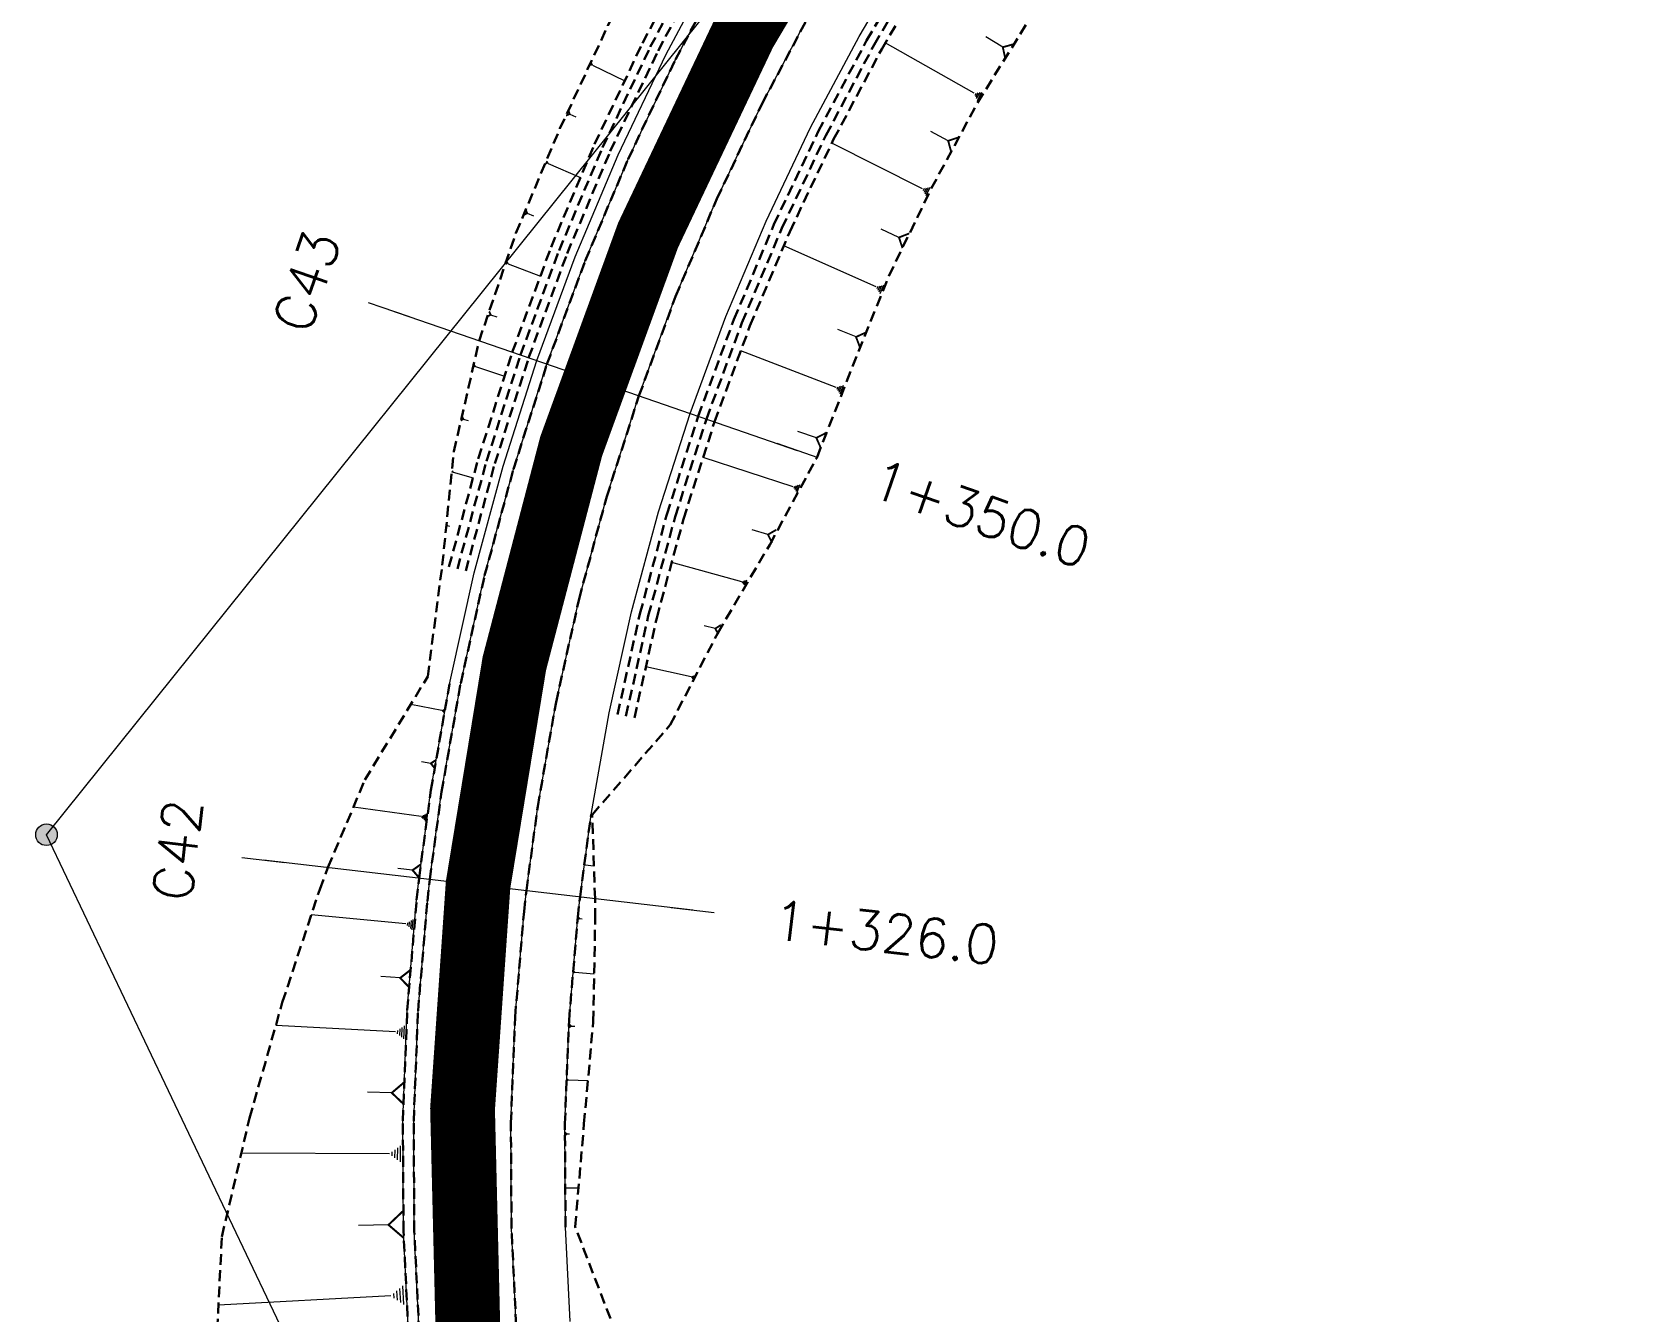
# Model space of a CAD drawing. Header units: metres. Extents: x 544752 to 548977, y 1840603 to 1844608.
# Drawn here: x 548319.7 to 548394, y 1841891.1 to 1841950.3 of the extents above; entities that cross this region are included whole.
import ezdxf

# ---------------------------------------------------------------- set-up
doc = ezdxf.new("R2010")
doc.units = ezdxf.units.M
doc.header["$MEASUREMENT"] = 0
for name, pattern in [('ACAD_ISO02W100', [15, 12, -3]), ('Anordnung Grundriss$0$GESTRICHELT', [0.75, 0.5, -0.25]), ('HIDDEN', [0.375, 0.25, -0.125])]:
    doc.linetypes.add(name, pattern=pattern)
doc.layers.add('C-ROAD', color=7, linetype='Continuous')
for name, color, linetype, lineweight in [('C-ROAD-CORR', 5, 'Continuous', 0), ('C-ROAD-SAMP', 150, 'HIDDEN', 0), ('C-ROAD-SAMP-TEXT', 11, 'Continuous', 0), ('C-ROAD-STAN', 11, 'Continuous', 0), ('C-TOPO-FEAT', 94, 'Continuous', 5)]:
    doc.layers.add(name, color=color, linetype=linetype, lineweight=lineweight)

# ---------------------------------------------------------------- blocks, each defined once
blk = doc.blocks.new('STA')
blk.add_circle((0, 0), 0.03600344113496039)
blk = doc.blocks.new('PI')
h = blk.add_hatch(color=256)
h.dxf.hatch_style = 1
h.paths.add_polyline_path([(0.01097384885793593, 0, 1), (-0.01097384885793593, 0, 1)])
at = {"xscale": 0.3048, "yscale": 0.3048, "zscale": 0.3048}
blk.add_blockref('STA', (0, 0), dxfattribs=at)

msp = doc.modelspace()

# ---------------------------------------------------------------- linework, layer by layer
at = {"layer": 'C-ROAD-CORR', "color": 160, "linetype": 'Continuous'}
for p, q in [((548364.6432062456, 1841949.5768939, 525.081336770554), (548363.8516883452, 1841950.050882725, 524.158543898784)), ((548363.3218105956, 1841947.444154181, 525.1936011292833), (548359.2038403911, 1841949.772552546, 520.4626554486345)), ((548345.597593467, 1841948.858918692, 522.6858344895752), (548345.5319203818, 1841948.722905448, 522.6858344895752)), ((548345.6120532054, 1841948.830971522, 522.6606552098319), (548345.5627983914, 1841948.72896159, 522.6606552098319)), ((548345.6265129437, 1841948.803024353, 522.6354759300887), (548345.5936764012, 1841948.735017731, 522.6354759300887)), ((548345.640972682, 1841948.775077183, 522.6102966503454), (548345.6245544108, 1841948.741073872, 522.6102966503454)), ((548345.6554324204, 1841948.747130014, 522.5851173706021), (548347.1452180598, 1841948.027796982, 520.9303492782128)), ((548363.357902045, 1841947.361721638, 525.2655953712228), (548363.4110514425, 1841947.455720861, 525.2655953712228)), ((548363.3939934945, 1841947.279289095, 525.3375896131624), (548363.5002922894, 1841947.46728754, 525.3375896131624)), ((548363.4300849438, 1841947.196856553, 525.409583855102), (548363.5895331365, 1841947.478854219, 525.409583855102)), ((548363.4661763932, 1841947.11442401, 525.4815780970416), (548363.6787739834, 1841947.490420899, 525.4815780970416)), ((548344.5988694266, 1841946.484326198, 522.6866838240206), (548344.8860593016, 1841946.35315447, 522.3709128268512)), ((548362.1157285101, 1841945.2446865, 525.3295450768716), (548361.3133768034, 1841945.672297392, 524.4201324485917)), ((548360.9330149957, 1841943.032202794, 525.4674446536601), (548356.7312566943, 1841945.138656674, 520.7670557617429)), ((548343.5395920762, 1841944.302934385, 522.8922324135384), (548343.480671025, 1841944.166273447, 522.8922324135384)), ((548343.555003768, 1841944.276031593, 522.867423299632), (548343.5108129795, 1841944.173535889, 522.867423299632)), ((548343.5704154597, 1841944.2491288, 522.8426141857257), (548343.5409549341, 1841944.180798331, 522.8426141857257)), ((548343.5858271514, 1841944.222226008, 522.8178050718193), (548343.5710968886, 1841944.188060773, 522.8178050718193)), ((548343.6012388432, 1841944.195323216, 522.7929959579129), (548345.0980977467, 1841943.549955923, 521.1625779285786)), ((548360.9729150938, 1841942.952190509, 525.5389747264389), (548361.020998817, 1841943.048103448, 525.5389747264389)), ((548361.0128151918, 1841942.872178223, 525.6105047992178), (548361.1089826386, 1841943.064004102, 525.6105047992178)), ((548361.0527152899, 1841942.792165938, 525.6820348719966), (548361.19696646, 1841943.079904757, 525.6820348719966)), ((548361.092615388, 1841942.712153653, 525.7535649447755), (548361.2849502814, 1841943.095805411, 525.7535649447755)), ((548342.631343822, 1841941.894007733, 522.9015244520257), (548342.9226363931, 1841941.775738474, 522.5870867025642)), ((548359.8388654741, 1841940.774452002, 525.5890415950171), (548359.0216093909, 1841941.158961348, 524.6856341033567)), ((548358.7873749333, 1841938.497896114, 525.7232563163162), (548354.5045929357, 1841940.383957159, 521.0429443789025)), ((548341.6884714958, 1841939.660368738, 523.0677275812515), (548341.6365749877, 1841939.524275276, 523.0677275812515)), ((548341.7046666759, 1841939.634707637, 523.0434465998507), (548341.6657442948, 1841939.53263754, 523.0434465998507)), ((548341.720861856, 1841939.609046536, 523.0191656184498), (548341.6949136019, 1841939.540999805, 523.0191656184498)), ((548341.737057036, 1841939.583385435, 522.994884637049), (548341.7240829091, 1841939.54936207, 522.994884637049)), ((548341.7532522161, 1841939.557724334, 522.9706036556482), (548343.2439011537, 1841938.989295302, 521.374887651191)), ((548358.8310212541, 1841938.420316945, 525.7944772274412), (548358.8740719057, 1841938.518074414, 525.7944772274412)), ((548358.8746675749, 1841938.342737775, 525.8656981385662), (548358.9607688782, 1841938.538252715, 525.8656981385662)), ((548358.9183138956, 1841938.265158606, 525.9369190496913), (548359.0474658508, 1841938.558431016, 525.9369190496913)), ((548358.9619602164, 1841938.187579436, 526.0081399608163), (548359.1341628233, 1841938.578609316, 526.0081399608163)), ((548340.9422154863, 1841937.195742448, 523.0108460802243), (548341.2214752828, 1841937.096040356, 522.714257973832)), ((548357.8500741503, 1841936.170702749, 525.8914245190601), (548357.0077346513, 1841936.516833836, 524.9805441779691)), ((548356.9251020219, 1841933.838491822, 526.0141410155538), (548352.5147828619, 1841935.523389567, 521.2920453218743)), ((548340.1848122508, 1841934.889538043, 523.0661668669887), (548340.1440544466, 1841934.767187421, 523.0661668669887)), ((548340.2001092958, 1841934.867451248, 523.0446678615406), (548340.1695409426, 1841934.775688281, 523.0446678615406)), ((548340.2154063408, 1841934.845364453, 523.0231688560924), (548340.1950274387, 1841934.784189141, 523.0231688560924)), ((548340.2307033858, 1841934.823277657, 523.0016698506442), (548340.2205139347, 1841934.792690002, 523.0016698506442)), ((548340.2460004308, 1841934.801190862, 522.9801708451961), (548341.5861436093, 1841934.354758373, 521.5672603995862)), ((548356.9729835424, 1841933.762520433, 526.0859956608743), (548357.0114413812, 1841933.863186093, 526.0859956608743)), ((548357.020865063, 1841933.686549044, 526.1578503061949), (548357.0977807404, 1841933.887880364, 526.1578503061949)), ((548357.0687465834, 1841933.610577655, 526.2297049515154), (548357.1841200996, 1841933.912574635, 526.2297049515154)), ((548357.1166281039, 1841933.534606266, 526.3015595968359), (548357.2704594589, 1841933.937268905, 526.3015595968359)), ((548339.6761576448, 1841932.370472179, 522.871399280633), (548339.9002070765, 1841932.301117948, 522.6367847570068)), ((548356.014150756, 1841931.500863443, 526.085608718868), (548355.1633056494, 1841931.801818276, 525.1829736596918)), ((548354.9367078271, 1841929.243341035, 525.889145875979), (548350.7769911599, 1841930.600235583, 521.5130275752475)), ((548339.1702210439, 1841929.979730945, 522.7497063345603), (548339.1462991239, 1841929.896184886, 522.7497063345603)), ((548339.1811551471, 1841929.965300701, 522.7352178470236), (548339.1632137072, 1841929.902641156, 522.7352178470236)), ((548339.1920892504, 1841929.950870457, 522.7207293594869), (548339.1801282904, 1841929.909097427, 522.7207293594869)), ((548339.2030233537, 1841929.936440213, 522.7062408719502), (548339.1970428737, 1841929.915553698, 522.7062408719502)), ((548339.213957457, 1841929.922009969, 522.6917523844135), (548340.1290913905, 1841929.659977734, 521.7395418333195)), ((548354.984520157, 1841929.175219622, 525.9557370168261), (548355.0154918366, 1841929.270166876, 525.9557370168261)), ((548355.0323324868, 1841929.107098208, 526.0223281576732), (548355.094275846, 1841929.296992717, 526.0223281576732)), ((548355.0801448167, 1841929.038976795, 526.0889192985203), (548355.1730598555, 1841929.323818558, 526.0889192985203)), ((548355.1279571465, 1841928.970855381, 526.1555104393674), (548355.2518438649, 1841929.350644399, 526.1555104393674)), ((548338.9332568789, 1841927.443669592, 522.3926327815435), (548339.0406227411, 1841927.415382233, 522.2815281586877)), ((548353.7768339167, 1841927.0269471, 525.5593368170572), (548353.0475866698, 1841927.245331617, 524.7980508290836)), ((548352.5620586188, 1841924.846834867, 525.0639672815017), (548349.3201284393, 1841925.733763414, 521.702528926737)), ((548352.6012695899, 1841924.796338089, 525.1151193499495), (548352.6215145973, 1841924.870338302, 525.1151193499495)), ((548352.640480561, 1841924.745841312, 525.1662714183973), (548352.6809705759, 1841924.893841736, 525.1662714183973)), ((548352.679691532, 1841924.695344534, 525.2174234868451), (548352.7404265545, 1841924.917345171, 525.2174234868451)), ((548352.7189025031, 1841924.644847756, 525.2685755552928), (548352.799882533, 1841924.940848605, 525.2685755552928)), ((548351.3361534334, 1841922.676223514, 524.5335490398544), (548350.8221235869, 1841922.803905929, 524.0038925782792)), ((548350.2222469697, 1841920.445659059, 524.0139224144564), (548348.1235565963, 1841920.9146656, 521.8633109337476)), ((548350.248831207, 1841920.414569048, 524.0466496485903), (548350.259536967, 1841920.462474724, 524.0466496485903)), ((548350.2754154444, 1841920.383479036, 524.0793768827243), (548350.2968269644, 1841920.479290389, 524.0793768827243)), ((548350.3019996817, 1841920.352389025, 524.1121041168583), (548350.3341169617, 1841920.496106053, 524.1121041168583)), ((548350.3285839191, 1841920.321299014, 524.1448313509923), (548350.371406959, 1841920.512921718, 524.1448313509923)), ((548338.6893221444, 1841918.892481465, 521.9592649725013), (548337.2412455572, 1841919.1627579, 520.9766313540205)), ((548338.7119227309, 1841918.867867126, 521.9770975116901), (548338.719280074, 1841918.907286013, 521.9770975116901)), ((548338.7345233174, 1841918.843252787, 521.9949300508789), (548338.7492380036, 1841918.922090561, 521.9949300508789)), ((548338.757123904, 1841918.818638448, 522.0127625900677), (548338.7791959333, 1841918.93689511, 522.0127625900677)), ((548338.7797244905, 1841918.794024109, 522.0305951292565), (548338.8091538629, 1841918.951699658, 522.0305951292565)), ((548338.1734736499, 1841916.44089129, 521.9623352768697), (548337.7453068768, 1841916.511123668, 521.6729594810101)), ((548337.7204974776, 1841913.976028228, 521.968621606543), (548334.5902338963, 1841914.419221119, 519.8605200067044)), ((548337.7712787779, 1841913.925373585, 522.0068836351696), (548337.7833446995, 1841914.010594976, 522.0068836351696)), ((548337.8220600783, 1841913.874718941, 522.0451456637962), (548337.8461919214, 1841914.045161725, 522.0451456637962)), ((548337.8728413786, 1841913.824064298, 522.0834076924228), (548337.9090391434, 1841914.079728473, 522.0834076924228)), ((548337.923622679, 1841913.773409654, 522.1216697210494), (548337.9718863652, 1841914.114295221, 522.1216697210494)), ((548337.3280818729, 1841911.499063935, 521.9782800663203), (548336.6408056216, 1841911.581036875, 521.5168168062845)), ((548345.2880826013, 1841911.779583993, 522.0985942587197), (548345.2823025698, 1841911.735364302, 522.0985942587197)), ((548345.2947300457, 1841911.773093193, 522.0936403180154), (548345.2903950223, 1841911.739928425, 522.0936403180154)), ((548345.3013774903, 1841911.766602393, 522.0886863773112), (548345.2984874746, 1841911.744492548, 522.0886863773112)), ((548345.3080249347, 1841911.760111593, 522.083732436607), (548345.306579927, 1841911.74905667, 522.083732436607)), ((548345.3146723793, 1841911.753620793, 522.0787784959027), (548345.7206696953, 1841911.70055219, 521.8058747375911)), ((548337.0194603074, 1841909.010087341, 521.9831986164094), (548332.6417342672, 1841909.435080519, 519.0503464861488)), ((548337.0931305672, 1841908.942782146, 522.0364297032298), (548337.1047009676, 1841909.061965335, 522.0364297032298)), ((548337.166800827, 1841908.87547695, 522.0896607900503), (548337.1899416277, 1841909.11384333, 522.0896607900503)), ((548337.2404710868, 1841908.808171755, 522.1428918768707), (548337.2751822878, 1841909.165721325, 522.1428918768707)), ((548337.3141413466, 1841908.74086656, 522.1961229636912), (548337.3604229479, 1841909.21759932, 522.1961229636912)), ((548345.0349948006, 1841909.270741348, 522.1079025906205), (548345.170093499, 1841909.256299412, 522.0173231256639)), ((548344.7770028467, 1841906.834192898, 522.1815316962504), (548344.7689008404, 1841906.736817421, 522.1815316962504)), ((548344.792219342, 1841906.820670629, 522.1706730087803), (548344.7861428373, 1841906.747639022, 522.1706730087803)), ((548344.8074358372, 1841906.80714836, 522.1598143213103), (548344.8033848341, 1841906.758460622, 522.1598143213103)), ((548344.8226523325, 1841906.793626091, 522.1489556338402), (548344.8206268309, 1841906.769282222, 522.1489556338402)), ((548344.8378688277, 1841906.780103822, 522.1380969463701), (548345.7320287686, 1841906.705706348, 521.5398311179581)), ((548336.7559999954, 1841906.514158798, 521.9852469736378), (548335.8540965896, 1841906.581781898, 521.3821381961432)), ((548336.5384003369, 1841904.013094548, 521.982496175395), (548330.9961485602, 1841904.306577735, 518.2817976181428)), ((548336.6349979778, 1841903.932323248, 522.0496644180837), (548336.6429881245, 1841904.083212319, 522.0496644180837)), ((548336.7315956185, 1841903.851551947, 522.1168326607724), (548336.7475759123, 1841904.15333009, 522.1168326607724)), ((548336.8281932594, 1841903.770780647, 522.1840009034611), (548336.8521636999, 1841904.223447861, 522.1840009034611)), ((548336.9247909003, 1841903.690009347, 522.2511691461498), (548336.9567514876, 1841904.293565632, 522.2511691461498)), ((548344.649915645, 1841904.28953382, 522.1687820500446), (548344.8351463381, 1841904.278493675, 522.0450683029003)), ((548344.4769599589, 1841901.84556667, 522.2473438367236), (548344.473413622, 1841901.747232896, 522.2473438367236)), ((548344.4929056291, 1841901.832683892, 522.2364075640002), (548344.4902458764, 1841901.758933562, 522.2364075640002)), ((548344.5088512993, 1841901.819801114, 522.2254712912767), (548344.5070781307, 1841901.770634227, 522.2254712912767)), ((548344.5247969694, 1841901.806918336, 522.2145350185532), (548344.5239103852, 1841901.782334893, 522.2145350185532)), ((548344.5407426396, 1841901.794035558, 522.2035987458297), (548345.4437404529, 1841901.76146959, 521.6010328125308)), ((548336.3675064332, 1841901.197496496, 521.971910598562), (548335.2387644592, 1841901.229415036, 521.2189542654763)), ((548344.4512715327, 1841899.297699572, 522.2372835976332), (548344.5913694206, 1841899.295938656, 522.1438673059762)), ((548336.5138548024, 1841898.19004892, 522.1208937090474), (548336.5152157564, 1841898.56372088, 522.1208937090474)), ((548336.638071884, 1841898.096177278, 522.2039511767318), (548336.6401133152, 1841898.656685219, 522.2039511767318)), ((548336.7622889658, 1841898.002305636, 522.2870086444162), (548336.765010874, 1841898.749649558, 522.2870086444162)), ((548336.2654206388, 1841898.377792203, 521.9547787736786), (548329.4027250498, 1841898.40278689, 517.378587537603)), ((548336.3896377205, 1841898.283920561, 522.037836241363), (548336.3903181977, 1841898.470756541, 522.037836241363)), ((548344.404900893, 1841896.829346045, 522.2933433407519), (548344.4055693554, 1841896.768107113, 522.2933433407519)), ((548344.4151909394, 1841896.821802589, 522.2865364913124), (548344.4156922862, 1841896.77587339, 522.2865364913124)), ((548344.4254809859, 1841896.814259133, 522.2797296418729), (548344.4258152171, 1841896.783639667, 522.2797296418729)), ((548344.4357710324, 1841896.806715677, 522.2729227924334), (548344.435938148, 1841896.791405944, 522.2729227924334)), ((548344.4460610788, 1841896.799172221, 522.2661159429939), (548345.0084210244, 1841896.805310741, 521.8910702609965)), ((548336.2137840914, 1841895.08847891, 521.9282598062044), (548334.8260125209, 1841895.053706813, 521.0027288954285)), ((548336.4765945856, 1841891.699697376, 522.0107346790957), (548336.4649042819, 1841891.917017526, 522.0107346790957)), ((548336.6273198372, 1841891.598830837, 522.10748019728), (548336.6039392299, 1841892.033471137, 522.10748019728)), ((548336.7780450889, 1841891.497964298, 522.2042257154643), (548336.7429741778, 1841892.149924747, 522.2042257154643)), ((548336.9287703405, 1841891.397097759, 522.3009712336486), (548336.8820091258, 1841892.266378358, 522.3009712336486)), ((548336.3258693339, 1841891.800563915, 521.9139891609113), (548328.3435292348, 1841891.371169863, 516.5836806508626))]:
    msp.add_line(p, q, dxfattribs=at)
at = {"layer": 'C-ROAD-CORR', "color": 5, "linetype": 'Anordnung Grundriss$0$GESTRICHELT', "lineweight": 30, "extrusion": (-0.6067183853307347, 0.3633243601254714, 0.707027729471117), "const_width": 0.1, "elevation": 336893.4875751261}
msp.add_lwpolyline([(-1861998.833076235, -336075.1648037244), (-1861998.447158425, -336075.6793608053), (-1861998.061240615, -336075.1648037247)], dxfattribs=at)
at = {"layer": 'C-ROAD-CORR', "color": 5, "linetype": 'Anordnung Grundriss$0$GESTRICHELT', "lineweight": 30, "extrusion": (-0.6432369738332917, 0.2937934530469933, -0.7070584151543021), "const_width": 0.1, "elevation": 188066.7275450764}
msp.add_lwpolyline([(-1903271.232482721, 188780.3188324572), (-1903271.364553869, 188780.1427375933), (-1903271.496625017, 188780.3188324572)], dxfattribs=at)
at = {"layer": 'C-ROAD-CORR', "color": 5, "linetype": 'Anordnung Grundriss$0$GESTRICHELT', "lineweight": 30, "extrusion": (-0.6240955652790883, 0.3326098254548754, 0.7070186909904522), "const_width": 0.1, "elevation": 270790.139546692}
msp.add_lwpolyline([(-1883414.076957395, -269979.3402554934), (-1883413.696646925, -269979.8473361194), (-1883413.316336456, -269979.3402554934)], dxfattribs=at)
at = {"layer": 'C-ROAD-CORR', "color": 5, "linetype": 'Anordnung Grundriss$0$GESTRICHELT', "lineweight": 30, "extrusion": (-0.6552176047656801, 0.266028414268537, -0.7070493428374662), "const_width": 0.1, "elevation": 130355.4185584209}
msp.add_lwpolyline([(-1912918.322444919, 131073.8532872226), (-1912918.453954397, 131073.6779412527), (-1912918.585463875, 131073.8532872226)], dxfattribs=at)
at = {"layer": 'C-ROAD-CORR', "color": 5, "linetype": 'Anordnung Grundriss$0$GESTRICHELT', "lineweight": 30, "extrusion": (-0.6399045765459619, 0.3010675545728635, 0.7070222489420324), "const_width": 0.1, "elevation": 204022.2372944955}
msp.add_lwpolyline([(-1900136.424005663, -203229.7556391358), (-1900136.046201953, -203230.2593774178), (-1900135.668398241, -203229.7556391357)], dxfattribs=at)
at = {"layer": 'C-ROAD-CORR', "color": 5, "linetype": 'Anordnung Grundriss$0$GESTRICHELT', "lineweight": 30, "extrusion": (-0.6660092917286055, 0.2377804483672852, -0.7070304673105781), "const_width": 0.1, "elevation": 72406.70511437442}
msp.add_lwpolyline([(-1919067.324722778, 73130.81338890626), (-1919067.448758948, 73130.64800734606), (-1919067.572795118, 73130.81338890623)], dxfattribs=at)
at = {"layer": 'C-ROAD-CORR', "color": 5, "linetype": 'Anordnung Grundriss$0$GESTRICHELT', "lineweight": 30, "extrusion": (-0.6541123708975832, 0.2687854788780646, 0.7070299658310332), "const_width": 0.1, "elevation": 136769.8632887717}
msp.add_lwpolyline([(-1912126.009354849, -135996.0026741141), (-1912125.628416051, -135996.5105925133), (-1912125.247477251, -135996.0026741139)], dxfattribs=at)
at = {"layer": 'C-ROAD-CORR', "color": 5, "linetype": 'Anordnung Grundriss$0$GESTRICHELT', "lineweight": 30, "extrusion": (-0.6755942764100291, 0.2091293929007116, -0.7069917048360533), "const_width": 0.1, "elevation": 14377.38591839441}
msp.add_lwpolyline([(-1921706.551799689, 15112.1697661155), (-1921706.649904998, 15112.03895903592), (-1921706.748010307, 15112.16976611543)], dxfattribs=at)
at = {"layer": 'C-ROAD-CORR', "color": 5, "linetype": 'Anordnung Grundriss$0$GESTRICHELT', "lineweight": 30, "extrusion": (-0.6666821175858673, 0.2358140202817282, 0.7070549497244134), "const_width": 0.1, "elevation": 69146.0950308174}
msp.add_lwpolyline([(-1919361.625056746, -68391.51298449657), (-1919361.247534267, -68392.01634780141), (-1919360.870011789, -68391.5129844964)], dxfattribs=at)
at = {"layer": 'C-ROAD-CORR', "color": 5, "linetype": 'Anordnung Grundriss$0$GESTRICHELT', "lineweight": 30, "extrusion": (-0.6840033872393172, 0.1802123043987563, -0.7068683693506385), "const_width": 0.1, "elevation": -43496.96137238641}
msp.add_lwpolyline([(-1920847.371524586, -42729.05712447825), (-1920847.41796418, -42729.11904393683), (-1920847.464403774, -42729.05712447844)], dxfattribs=at)
at = {"layer": 'C-ROAD-CORR', "color": 5, "linetype": 'Anordnung Grundriss$0$GESTRICHELT', "lineweight": 30, "extrusion": (-0.6774034104734885, 0.2028590681178788, 0.7070875603213737), "const_width": 0.1, "elevation": 2566.498123584433}
msp.add_lwpolyline([(-1921816.491406506, -1822.701076939476), (-1921816.17296739, -1823.125662427116), (-1921815.854528275, -1822.701076939709)], dxfattribs=at)
at = {"layer": 'C-ROAD-CORR', "color": 5, "linetype": 'Anordnung Grundriss$0$GESTRICHELT', "lineweight": 30, "extrusion": (-0.6862566931857143, 0.1704626939815319, 0.707102694817639), "const_width": 0.1, "elevation": -61959.77407184182}
msp.add_lwpolyline([(-1919791.407400093, 62701.15153521626), (-1919791.185838181, 62700.85611933369), (-1919790.964276269, 62701.15153521643)], dxfattribs=at)
at = {"layer": 'C-ROAD-CORR', "color": 5, "linetype": 'Anordnung Grundriss$0$GESTRICHELT', "lineweight": 30, "extrusion": (-0.5475379510950861, 0.08981288333875068, 0.8319470164000681), "const_width": 0.1, "elevation": -134373.8885779811}
msp.add_lwpolyline([(-1906384.440373143, 202420.5346802837), (-1906384.245285517, 202420.2745634481), (-1906384.05019789, 202420.5346802836)], dxfattribs=at)
at = {"layer": 'C-ROAD-CORR', "color": 5, "linetype": 'Anordnung Grundriss$0$GESTRICHELT', "lineweight": 30, "extrusion": (-0.5508223469277177, 0.06569778431305981, 0.8320327777566192), "const_width": 0.1, "elevation": -180592.6465345919}
msp.add_lwpolyline([(-1893889.675982377, 271811.8170144024), (-1893889.364758846, 271811.4020496932), (-1893889.053535314, 271811.8170144023)], dxfattribs=at)
at = {"layer": 'C-ROAD-CORR', "color": 5, "linetype": 'Anordnung Grundriss$0$GESTRICHELT', "lineweight": 30, "extrusion": (-0.5515598870546421, 0.05896128267827835, -0.8320488315821389), "const_width": 0.1, "elevation": -194278.211659094}
msp.add_lwpolyline([(-1889759.951085765, -290474.3313305898), (-1889760.012179469, -290474.4127888625), (-1889760.073273174, -290474.3313305898)], dxfattribs=at)
at = {"layer": 'C-ROAD-CORR', "color": 5, "linetype": 'Anordnung Grundriss$0$GESTRICHELT', "lineweight": 30, "extrusion": (-0.553244156373853, 0.04148125441596853, 0.831985702383317), "const_width": 0.1, "elevation": -226525.2289954048}
msp.add_lwpolyline([(-1877749.523816317, 340643.5386617294), (-1877749.117149397, 340642.9964391697), (-1877748.710482477, 340643.5386617294)], dxfattribs=at)
at = {"layer": 'C-ROAD-CORR', "color": 5, "linetype": 'Anordnung Grundriss$0$GESTRICHELT', "lineweight": 30, "extrusion": (-0.5537407117261726, 0.03300412713487138, -0.8320348260554106), "const_width": 0.1, "elevation": -243284.7759852337}
msp.add_lwpolyline([(-1871265.907140525, -363963.6916726608), (-1871265.990577254, -363963.8029216319), (-1871266.074013982, -363963.6916726608)], dxfattribs=at)
at = {"layer": 'C-ROAD-CORR', "color": 5, "linetype": 'Anordnung Grundriss$0$GESTRICHELT', "lineweight": 30, "extrusion": (-0.5545605765183129, 0.01568185143146045, 0.8319955808220125), "const_width": 0.1, "elevation": -274767.0328368248}
msp.add_lwpolyline([(-1856665.36149866, 413004.0234091908), (-1856664.853769259, 413003.346436656), (-1856664.346039857, 413004.0234091908)], dxfattribs=at)
at = {"layer": 'C-ROAD-CORR', "color": 5, "linetype": 'Anordnung Grundriss$0$GESTRICHELT', "lineweight": 30, "extrusion": (-0.5546988169405782, 0.006972112373078813, -0.8320220021933197), "const_width": 0.1, "elevation": -291758.6024231124}
msp.add_lwpolyline([(-1848645.455038198, -436648.0574024903), (-1848645.51803766, -436648.1414017724), (-1848645.581037122, -436648.0574024903)], dxfattribs=at)
at = {"layer": 'C-ROAD-CORR', "color": 5, "linetype": 'Anordnung Grundriss$0$GESTRICHELT', "lineweight": 30, "extrusion": (-0.5545508336808193, -0.01389486250326942, 0.8320338368479515), "const_width": 0.1, "elevation": -329238.9215186476}
msp.add_lwpolyline([(-1827582.970119243, 494768.3475633735), (-1827582.345912728, 494767.5152880198), (-1827581.721706212, 494768.3475633733)], dxfattribs=at)
at = {"layer": 'C-ROAD-CORR', "color": 5, "linetype": 'Anordnung Grundriss$0$GESTRICHELT', "lineweight": 30}
msp.add_polyline3d([(548337.6330618664, 1841890.141830549, 522.4211221199809), (548337.4076460046, 1841894.79118812, 522.4119413235022), (548337.3798147899, 1841899.891829482, 522.3807962751673), (548337.5812294106, 1841904.98856854, 522.3276027023196), (548338.0114829012, 1841910.071107159, 522.2523606049591), (548338.1238496251, 1841911.075760201, 522.2348317921286), (548338.66970592, 1841915.129175895, 522.1550699830856), (548339.5545685049, 1841920.152554747, 522.0357308366993), (548340.6642827606, 1841925.131093805, 521.8943431658), (548341.9966064714, 1841930.05473376, 521.730906970388), (548343.5488476313, 1841934.91352623, 521.545422250463), (548345.3178698843, 1841939.697653856, 521.3378890060252), (548347.3000988599, 1841944.397450146, 521.1083072370745), (548349.4915293966, 1841949.003419, 520.856676943611), (548351.887733634, 1841953.5062539, 520.5829981256346)], dxfattribs=at)
at = {"layer": 'C-ROAD-CORR', "color": 160, "linetype": 'Anordnung Grundriss$0$GESTRICHELT', "lineweight": 30}
msp.add_polyline3d([(548337.6330618664, 1841890.141830549, 522.2711221199809), (548337.4076460046, 1841894.79118812, 522.2619413235022), (548337.3798147899, 1841899.891829482, 522.2307962751673), (548337.5812294106, 1841904.98856854, 522.1776027023196), (548338.0114829012, 1841910.071107159, 522.1023606049591), (548338.1238496251, 1841911.075760201, 522.0848317921286), (548338.66970592, 1841915.129175895, 522.0050699830856), (548339.5545685049, 1841920.152554747, 521.8857308366993), (548340.6642827606, 1841925.131093805, 521.7443431658), (548341.9966064714, 1841930.05473376, 521.580906970388), (548343.5488476313, 1841934.91352623, 521.3954222504631), (548345.3178698843, 1841939.697653856, 521.1878890060252), (548347.3000988599, 1841944.397450146, 520.9583072370746), (548349.4915293966, 1841949.003419, 520.706676943611), (548351.887733634, 1841953.5062539, 520.4329981256346)], dxfattribs=at)
at = {"layer": 'C-ROAD-CORR', "color": 11, "linetype": 'Anordnung Grundriss$0$GESTRICHELT', "lineweight": 30}
for points in [[(548337.1342501678, 1841890.10737929, 522.4011221199809), (548336.9078410611, 1841894.777223221, 522.3919413235022), (548336.8798872143, 1841899.900339425, 522.3607962751673), (548337.0821893237, 1841905.019536131, 522.3076027023196), (548337.5143386307, 1841910.124469827, 522.2323606049591), (548337.6272004736, 1841911.133549649, 522.2148317921286), (548338.1754619629, 1841915.204825818, 522.1350699830856), (548339.0642234981, 1841920.250339072, 522.0157308366993)], [(548344.4049152144, 1841894.986696702, 522.3119413235022), (548344.3788008485, 1841899.772690272, 522.2807962751673), (548344.5677906267, 1841904.555022264, 522.2276027023196), (548344.9715026882, 1841909.324029812, 522.1523606049591), (548345.0769377464, 1841910.266707929, 522.1348317921286), (548345.5891213195, 1841914.070076971, 522.0550699830856)]]:
    msp.add_polyline3d(points, dxfattribs=at)
at = {"layer": 'C-ROAD-CORR', "color": 92, "linetype": 'Anordnung Grundriss$0$GESTRICHELT', "lineweight": 30}
for points in [[(548337.1342501678, 1841890.10737929, 522.4011221199809), (548336.9078410611, 1841894.777223221, 522.3919413235022), (548336.8798872143, 1841899.900339425, 522.3607962751673), (548337.0821893237, 1841905.019536131, 522.3076027023196), (548337.5143386307, 1841910.124469827, 522.2323606049591), (548337.6272004736, 1841911.133549649, 522.2148317921286), (548338.1754619629, 1841915.204825818, 522.1350699830856), (548339.0642234981, 1841920.250339072, 522.0157308366993)], [(548344.4049152144, 1841894.986696702, 522.3119413235022), (548344.3788008485, 1841899.772690272, 522.2807962751673), (548344.5677906267, 1841904.555022264, 522.2276027023196), (548344.9715026882, 1841909.324029812, 522.1523606049591), (548345.0769377464, 1841910.266707929, 522.1348317921286), (548345.5891213195, 1841914.070076971, 522.0550699830856)], [(548344.8535491278, 1841894.999231847, 522.0127353237597), (548345.261586279, 1841899.757663188, 521.692187395556), (548345.6913478082, 1841904.485300692, 521.4771237921439), (548345.7784132811, 1841909.237417324, 521.6113301364469), (548345.7708174668, 1841910.18596899, 521.6691242812128), (548345.6424852941, 1841914.06190898, 522.0190796764773)]]:
    msp.add_polyline3d(points, dxfattribs=at)
at = {"layer": 'C-ROAD-SAMP', "color": 1, "linetype": 'Continuous', "lineweight": 13}
for points in [[(548336.2212985222, 1841937.437317833), (548345.6762005985, 1841934.180812539), (548355.1311026748, 1841930.924307246)], [(548330.4257877765, 1841911.971496644), (548340.3587708068, 1841910.815707684), (548350.2917538371, 1841909.659918725)]]:
    msp.add_lwpolyline(points, dxfattribs=at)
at = {"layer": 'C-ROAD-SAMP-TEXT', "color": 1, "linetype": 'Continuous', "lineweight": -3}
for p, q in [((548346.6216908061, 1841933.85516201), (548344.7307103908, 1841934.506463068)), ((548341.3520691098, 1841910.700128789), (548339.3654725037, 1841910.93128658))]:
    msp.add_line(p, q, dxfattribs=at)
at = {"layer": 'C-ROAD-SAMP-TEXT', "color": 4, "linetype": 'Continuous', "lineweight": 5}
for p, q in [((548354.1856124671, 1841931.249957775), (548356.0765928824, 1841930.598656716)), ((548349.2984555342, 1841909.775497621), (548351.2850521402, 1841909.544339829))]:
    msp.add_line(p, q, dxfattribs=at)
at = {"layer": 'C-ROAD-SAMP-TEXT', "color": 4, "linetype": 'Continuous', "lineweight": 9}
msp.add_line((548329.4324894735, 1841912.08707554), (548331.4190860796, 1841911.855917748), dxfattribs=at)
at = {"layer": 'C-TOPO-FEAT', "color": 94, "linetype": 'Continuous', "lineweight": 0, "ltscale": 2}
for points in [[(548337.1342501678, 1841890.10737929, 522.4011221199809), (548336.9078410611, 1841894.777223221, 522.3919413235022), (548336.8798872143, 1841899.900339425, 522.3607962751673), (548337.0821893237, 1841905.019536131, 522.3076027023196), (548337.5143386307, 1841910.124469827, 522.2323606049591), (548337.6272004736, 1841911.133549649, 522.2148317921286), (548338.1754619629, 1841915.204825818, 522.1350699830856), (548339.0642234981, 1841920.250339072, 522.0157308366993), (548340.178827463, 1841925.250814956, 521.8743431658), (548341.5170217619, 1841930.196149836, 521.710906970388), (548343.0761025274, 1841935.076351494, 521.5254222504631), (548344.8529195838, 1841939.881559316, 521.3178890060252), (548346.8438828107, 1841944.602064213, 521.0883072370746), (548349.0449693989, 1841949.228328245, 520.836676943611), (548351.4517319775, 1841953.751003886, 520.5629981256346)], [(548337.6330618664, 1841890.141830549, 521.9711221199808), (548337.4076460046, 1841894.79118812, 521.9619413235022), (548337.3798147899, 1841899.891829482, 521.9307962751673), (548337.5812294106, 1841904.98856854, 521.8776027023196), (548338.0114829012, 1841910.071107159, 521.8023606049591), (548338.1238496251, 1841911.075760201, 521.7848317921286), (548338.66970592, 1841915.129175895, 521.7050699830855), (548339.5545685049, 1841920.152554747, 521.5857308366992), (548340.6642827606, 1841925.131093805, 521.4443431658), (548341.9966064714, 1841930.05473376, 521.280906970388), (548343.5488476313, 1841934.91352623, 521.095422250463), (548345.3178698843, 1841939.697653856, 520.8878890060251), (548347.3000988599, 1841944.397450146, 520.6583072370745), (548349.4915293966, 1841949.003419, 520.4066769436109), (548351.887733634, 1841953.5062539, 520.1329981256346)]]:
    msp.add_polyline3d(points, dxfattribs=at)

# ---------------------------------------------------------------- block references
at = {"layer": 'C-ROAD-STAN', "color": 3, "linetype": 'Continuous', "lineweight": -3, "xscale": 45.56286554269575, "yscale": 45.56286554269575, "zscale": 45.56286554269575, "rotation": 334.5}
msp.add_blockref('PI', (548320.3869486051, 1841913.139602886), dxfattribs=at)

# ---------------------------------------------------------------- texts
at = {"layer": 'C-ROAD-SAMP-TEXT', "color": 1, "linetype": 'Continuous', "lineweight": 13, "char_height": 1.8, "width": 4.761428571428572, "attachment_point": 5, "bg_fill": 3, "box_fill_scale": 1.416666666666667, "bg_fill_color": 256, "bg_fill_true_color": 13158600, "bg_fill_transparency": 0}
for s, insert, rotation in [('{\\Fsimplex.shx|c0;C43}', (548332.4393376916, 1841938.73991995), 70.99500823680509), ('{\\Fsimplex.shx|c0;C42}', (548326.4525945643, 1841912.433812227), 83.36298400471343)]:
    msp.add_mtext(s, dxfattribs=dict(at, insert=insert, rotation=rotation))
at = {"layer": 'C-ROAD-SAMP-TEXT', "color": 1, "linetype": 'Continuous', "lineweight": -3, "char_height": 1.8, "width": 10.908, "attachment_point": 5, "bg_fill": 3, "box_fill_scale": 1.416666666666667, "bg_fill_color": 256, "bg_fill_true_color": 13158600, "bg_fill_transparency": 0}
for s, insert, rotation in [('{\\Fsimplex.shx|c0;1+350.0}', (548363.6405145435, 1841927.993452481), 340.9950082368051), ('{\\Fsimplex.shx|c0;1+326.0}', (548359.2314385645, 1841908.619708662), 353.36298400471344)]:
    msp.add_mtext(s, dxfattribs=dict(at, insert=insert, rotation=rotation))

# ---------------------------------------------------------------- next in the draw order: linework, layer by layer
at = {"layer": 'C-ROAD', "color": 3, "linetype": 'Continuous', "lineweight": 13}
for p, q in [((548320.3869486051, 1841913.139602886), (548364.1086873615, 1841967.5948024)), ((548350.437190882, 1841850.100391811), (548320.3869486051, 1841913.139602886))]:
    msp.add_line(p, q, dxfattribs=at)
at = {"layer": 'C-ROAD', "color": 1, "linetype": 'ACAD_ISO02W100', "lineweight": -3, "ltscale": 0.1, "const_width": 3, "flags": 128}
msp.add_lwpolyline([(548350.437190882, 1841850.100391811, -0.2879144332034855), (548364.1086873615, 1841967.5948024)], format="xyb", dxfattribs=at)
at = {"layer": 'C-ROAD-CORR', "color": 1, "linetype": 'Anordnung Grundriss$0$GESTRICHELT', "lineweight": 30}
for points in [[(548338.7034462711, 1841925.614667889, 522.1939281809376), (548339.2386845958, 1841930.867967546, 522.8862299543631), (548340.408744024, 1841935.995056629, 523.1465604092656), (548342.1065134263, 1841940.967867005, 523.071329572082), (548344.1476898792, 1841945.811313652, 522.843259102757), (548346.3692844624, 1841950.575932781, 522.6325620992366), (548348.7986430564, 1841955.240318127, 522.4055197330113), (548351.4130607105, 1841959.807033252, 522.1837115537636), (548354.2352856328, 1841964.252088744, 521.9357228831092), (548357.3519030784, 1841968.496199481, 521.5458581506033), (548359.5425393456, 1841971.260934054, 521.2753983878347), (548360.5789254361, 1841972.544129531, 521.1488141260872), (548363.746611893, 1841976.412986621, 520.7170108485265), (548366.8511252126, 1841980.332565027, 520.3441744599145), (548367.6096497158, 1841981.285049611, 520.2468235001711), (548369.9630544459, 1841984.246189242, 519.9460878714904), (548373.0999950151, 1841988.139732013, 519.5152721155489), (548376.2889366602, 1841991.991523445, 519.0177683832688), (548379.5807041978, 1841995.760756612, 518.3883971748193), (548382.9505921218, 1841999.46726741, 517.6588416842193), (548386.4161533541, 1842003.096962707, 516.8065914384715), (548389.1228034489, 1842005.984152514, 516.1702983365107), (548389.8446162796, 1842006.756444003, 516.0025101069759), (548393.3069156014, 1842010.388758268, 515.173403087858)], [(548339.0137347485, 1841925.538145718, 521.8743431658), (548340.3660184593, 1841930.535548418, 521.710906970388), (548341.9415142783, 1841935.467132129, 521.5254222504631), (548343.7370388625, 1841940.322932419, 521.3178890060252), (548345.7489642926, 1841945.093137975, 521.0883072370746), (548347.9732254044, 1841949.768110433, 520.836676943611), (548350.4053280021, 1841954.338403852, 520.5629981256346), (548353.0403579389, 1841958.794783797, 520.2672707831452), (548355.8729910463, 1841963.128245999, 519.9494949161432), (548358.8975038924, 1841967.33003455, 519.6096705246281), (548361.0286081306, 1841970.06777873, 519.3696124449019), (548362.0612751811, 1841971.353960201, 519.2477976086002), (548365.1916249667, 1841975.252794671, 518.8638761680594), (548368.3219747524, 1841979.15162914, 518.4579062030058), (548369.0842808809, 1841980.101077481, 518.3557055562584), (548371.452324538, 1841983.050463609, 518.0361964618584), (548374.5826743237, 1841986.949298079, 517.6138329542728), (548377.7130241093, 1841990.848132548, 517.1914694466872), (548380.8433738949, 1841994.746967017, 516.7691059391016), (548383.9737236806, 1841998.645801487, 516.346742431516), (548387.1040734663, 1842002.544635956, 515.9243789239304), (548389.5744749818, 1842005.621508268, 515.5910591607355), (548390.2344232518, 1842006.443470425, 515.5026081807559), (548393.3647730375, 1842010.342304895, 515.0992047132199)], [(548347.596226617, 1841918.548891812, 521.9357308366992), (548348.6257496423, 1841923.16766693, 521.7943431658), (548349.8617957057, 1841927.735510117, 521.630906970388), (548351.3018673339, 1841932.243191889, 521.445422250463), (548352.9430548128, 1841936.68160432, 521.2378890060252), (548354.7820420669, 1841941.041779446, 521.0083072370745), (548356.8151133591, 1841945.314907384, 520.756676943611), (548359.0381607994, 1841949.492354132, 520.4829981256346), (548361.4466926442, 1841953.565679015, 520.1872707831452)], [(548349.2491974665, 1841918.219257295, 523.6212490192855), (548351.4479544705, 1841922.471665441, 524.7011039343703), (548353.8571772067, 1841926.557384205, 525.7963666092455), (548356.047077575, 1841930.608822527, 526.4642053142828), (548357.6887975403, 1841934.804483268, 526.341383639814), (548359.366522045, 1841938.985628429, 526.0327687678649), (548361.3338422904, 1841943.03905662, 525.8161638596179), (548363.4714341135, 1841947.00373152, 525.567007840489), (548365.8490679871, 1841950.827210614, 525.3718747066418)]]:
    msp.add_polyline3d(points, dxfattribs=at)
at = {"layer": 'C-ROAD-CORR', "color": 92, "linetype": 'Anordnung Grundriss$0$GESTRICHELT', "lineweight": 30}
for points in [[(548339.4020989867, 1841925.442368797, 521.4743431658001), (548340.7496862268, 1841930.422415557, 521.310906970388), (548342.3197103614, 1841935.336871918, 521.1254222504631), (548344.108999103, 1841940.175808051, 520.9178890060252), (548346.113937132, 1841944.929446721, 520.6883072370746), (548348.3304734026, 1841949.588183037, 520.436676943611), (548350.7541293273, 1841954.142603863, 520.1629981256347), (548353.3800078259, 1841958.583506836, 519.8672707831453), (548356.2028032211, 1841962.901918959, 519.5494949161432), (548359.216811958, 1841967.089114731, 519.2096705246281), (548361.3405148882, 1841969.817350748, 518.9696124449019), (548362.3731819387, 1841971.103532218, 518.8477976086002), (548365.5035317242, 1841975.002366688, 518.4638761680594), (548368.6338815099, 1841978.901201157, 518.0579062030058), (548369.3961876384, 1841979.850649498, 517.9557055562584), (548371.7642312956, 1841982.800035626, 517.6361964618584), (548374.8945810812, 1841986.698870096, 517.2138329542728), (548378.0249308668, 1841990.597704565, 516.7914694466872), (548381.1552806525, 1841994.496539035, 516.3691059391016), (548384.2856304381, 1841998.395373504, 515.946742431516), (548387.4159802238, 1842002.294207973, 515.5243789239304), (548389.8863817393, 1842005.371080285, 515.1910591607356), (548390.5463300094, 1842006.193042443, 515.102608180756), (548393.676679795, 1842010.091876912, 514.69920471322)], [(548339.7904632248, 1841925.346591876, 521.4743431658001), (548341.1333539943, 1841930.309282696, 521.310906970388), (548342.6979064444, 1841935.206611706, 521.1254222504631), (548344.4809593434, 1841940.028683684, 520.9178890060252), (548346.4789099713, 1841944.765755467, 520.6883072370746), (548348.6877214008, 1841949.408255641, 520.436676943611), (548351.1029306523, 1841953.946803875, 520.1629981256347), (548353.719657713, 1841958.372229875, 519.8672707831453), (548356.5326153958, 1841962.675591918, 519.5494949161432), (548359.5361200237, 1841966.848194912, 519.2096705246281), (548361.6524216458, 1841969.566922765, 518.9696124449019), (548362.6850886963, 1841970.853104235, 518.8477976086002), (548365.8154384819, 1841974.751938705, 518.4638761680594), (548368.9457882675, 1841978.650773174, 518.0579062030058), (548369.708094396, 1841979.600221515, 517.9557055562584), (548372.0761380532, 1841982.549607643, 517.6361964618584), (548375.2064878389, 1841986.448442113, 517.2138329542728), (548378.3368376244, 1841990.347276582, 516.7914694466872), (548381.4671874101, 1841994.246111052, 516.3691059391016), (548384.5975371958, 1841998.144945521, 515.946742431516), (548387.7278869814, 1842002.04377999, 515.5243789239304), (548390.1982884969, 1842005.120652302, 515.1910591607356), (548390.858236767, 1842005.94261446, 515.102608180756), (548393.9885865527, 1842009.841448929, 514.69920471322)], [(548346.811674606, 1841918.705346732, 521.5357308366993), (548347.849021166, 1841923.359220771, 521.3943431658), (548349.0944601706, 1841927.961775838, 521.230906970388), (548350.5454751678, 1841932.503712312, 521.045422250463), (548352.199134332, 1841936.975853055, 520.8378890060252), (548354.0520963882, 1841941.369161954, 520.6083072370745), (548356.1006173628, 1841945.674762176, 520.356676943611), (548358.3405581492, 1841949.883954109, 520.0829981256346), (548360.76739287, 1841953.988232937, 519.7872707831452)], [(548347.2039506115, 1841918.627119272, 521.5357308366993), (548348.2373854041, 1841923.263443851, 521.3943431658), (548349.4781279382, 1841927.848642977, 521.230906970388), (548350.9236712508, 1841932.373452101, 521.045422250463), (548352.5710945724, 1841936.828728688, 520.8378890060252), (548354.4170692276, 1841941.2054707, 520.6083072370745), (548356.457865361, 1841945.49483478, 520.356676943611), (548358.6893594742, 1841949.68815412, 520.0829981256346), (548361.1070427571, 1841953.776955976, 519.7872707831452)], [(548328.2490024992, 1841889.493704886, 516.4635123350487), (548328.5031941206, 1841894.542391523, 516.7866566693948), (548329.7798397115, 1841900.021198938, 517.6267455518782), (548331.3003399849, 1841905.378324836, 518.4456221447413), (548333.0288841657, 1841910.605931306, 519.2248805291498), (548333.4133224584, 1841911.623871002, 519.386626003853), (548335.1180229416, 1841915.672803269, 520.0730390249453), (548338.0285593512, 1841920.456870633, 521.3116931132755)]]:
    msp.add_polyline3d(points, dxfattribs=at)
at = {"layer": 'C-ROAD-CORR', "color": 150, "linetype": 'Anordnung Grundriss$0$GESTRICHELT', "lineweight": 30}
msp.add_polyline3d([(548339.8777145104, 1841890.296861216, 522.4886221199808), (548339.6567682506, 1841894.854030164, 522.4794413235022), (548339.6294888802, 1841899.853534736, 522.4482962751673), (548339.8269098015, 1841904.84921438, 522.3951027023196), (548340.2486321185, 1841909.830975155, 522.3198606049591), (548340.3587708069, 1841910.815707685, 522.3023317921286), (548340.893803727, 1841914.788751241, 522.2225699830856), (548341.7611210357, 1841919.712525283, 522.1032308366993), (548342.8488316, 1841924.592348626, 521.9618431658), (548344.1547376637, 1841929.418361419, 521.798406970388), (548345.6762005985, 1841934.180812539, 521.612922250463), (548347.4101462367, 1841938.870079288, 521.4053890060252), (548349.3530710813, 1841943.476686845, 521.1758072370745), (548351.5010493863, 1841947.991327398, 520.924176943611), (548353.8497410879, 1841952.404878963, 520.6504981256346)], dxfattribs=at)
msp.add_polyline3d([(548339.8777145104, 1841890.296861216, 522.4886221199808), (548339.6567682506, 1841894.854030164, 522.4794413235022), (548339.6294888802, 1841899.853534736, 522.4482962751673), (548339.8269098015, 1841904.84921438, 522.3951027023196), (548340.2486321185, 1841909.830975155, 522.3198606049591), (548340.3587708069, 1841910.815707685, 522.3023317921286), (548340.893803727, 1841914.788751241, 522.2225699830856), (548341.7611210357, 1841919.712525283, 522.1032308366993), (548342.8488316, 1841924.592348626, 521.9618431658), (548344.1547376637, 1841929.418361419, 521.798406970388), (548345.6762005985, 1841934.180812539, 521.612922250463), (548347.4101462367, 1841938.870079288, 521.4053890060252), (548349.3530710813, 1841943.476686845, 521.1758072370745), (548351.5010493863, 1841947.991327398, 520.924176943611), (548353.8497410879, 1841952.404878963, 520.6504981256346)], dxfattribs=at)
at = {"layer": 'C-ROAD-CORR', "color": 5, "linetype": 'Anordnung Grundriss$0$GESTRICHELT', "lineweight": 30}
msp.add_polyline3d([(548342.1223671545, 1841890.451891883, 522.4211221199809), (548341.9058904967, 1841894.916872208, 522.4119413235022), (548341.8791629705, 1841899.81523999, 522.3807962751673), (548342.0725901923, 1841904.70986022, 522.3276027023196), (548342.4857813357, 1841909.59084315, 522.2523606049591), (548342.5936919887, 1841910.555655169, 522.2348317921286), (548343.117901534, 1841914.448326587, 522.1550699830856), (548343.9676735664, 1841919.272495819, 522.0357308366993), (548345.0333804395, 1841924.053603447, 521.8943431658), (548346.312868856, 1841928.781989078, 521.730906970388), (548347.8035535656, 1841933.448098848, 521.545422250463), (548349.502422589, 1841938.042504721, 521.3378890060252), (548351.4060433027, 1841942.555923543, 521.1083072370745), (548353.510569376, 1841946.979235796, 520.856676943611), (548355.8117485418, 1841951.303504027, 520.5829981256346)], dxfattribs=at)
at = {"layer": 'C-ROAD-CORR', "color": 160, "linetype": 'Anordnung Grundriss$0$GESTRICHELT', "lineweight": 30}
msp.add_polyline3d([(548342.1223671545, 1841890.451891883, 522.2711221199809), (548341.9058904967, 1841894.916872208, 522.2619413235022), (548341.8791629705, 1841899.81523999, 522.2307962751673), (548342.0725901923, 1841904.70986022, 522.1776027023196), (548342.4857813357, 1841909.59084315, 522.1023606049591), (548342.5936919887, 1841910.555655169, 522.0848317921286), (548343.117901534, 1841914.448326587, 522.0050699830856), (548343.9676735664, 1841919.272495819, 521.8857308366993), (548345.0333804395, 1841924.053603447, 521.7443431658), (548346.312868856, 1841928.781989078, 521.580906970388), (548347.8035535656, 1841933.448098848, 521.3954222504631), (548349.502422589, 1841938.042504721, 521.1878890060252), (548351.4060433027, 1841942.555923543, 520.9583072370746), (548353.510569376, 1841946.979235796, 520.706676943611), (548355.8117485418, 1841951.303504027, 520.4329981256346)], dxfattribs=at)
at = {"layer": 'C-ROAD-CORR', "color": 11, "linetype": 'Anordnung Grundriss$0$GESTRICHELT', "lineweight": 30}
for points in [[(548328.2490024992, 1841889.493704886, 516.4635123350487), (548328.5031941206, 1841894.542391523, 516.7866566693948), (548329.7798397115, 1841900.021198938, 517.6267455518782), (548331.3003399849, 1841905.378324836, 518.4456221447413), (548333.0288841657, 1841910.605931306, 519.2248805291498), (548333.4133224584, 1841911.623871002, 519.386626003853), (548335.1180229416, 1841915.672803269, 520.0730390249453), (548338.0285593512, 1841920.456870633, 521.3116931132755), (548338.7034462711, 1841925.614667889, 522.1939281809376), (548339.2386845958, 1841930.867967546, 522.8862299543631), (548340.408744024, 1841935.995056629, 523.1465604092656), (548342.1065134263, 1841940.967867005, 523.071329572082), (548344.1476898792, 1841945.811313652, 522.843259102757), (548346.3692844624, 1841950.575932781, 522.6325620992366)], [(548346.4837613839, 1841890.753118826, 522.992906343491), (548344.8535491278, 1841894.999231847, 522.0127353237597), (548345.261586279, 1841899.757663188, 521.692187395556), (548345.6913478082, 1841904.485300692, 521.4771237921439), (548345.7784132811, 1841909.237417324, 521.6113301364469), (548345.7708174668, 1841910.18596899, 521.6691242812128), (548345.6424852941, 1841914.06190898, 522.0190796764773), (548349.2491974665, 1841918.219257295, 523.6212490192855), (548351.4479544705, 1841922.471665441, 524.7011039343703), (548353.8571772067, 1841926.557384205, 525.7963666092455), (548356.047077575, 1841930.608822527, 526.4642053142828), (548357.6887975403, 1841934.804483268, 526.341383639814), (548359.366522045, 1841938.985628429, 526.0327687678649), (548361.3338422904, 1841943.03905662, 525.8161638596179), (548363.4714341135, 1841947.00373152, 525.567007840489), (548365.8490679871, 1841950.827210614, 525.3718747066418)]]:
    msp.add_polyline3d(points, dxfattribs=at)
at = {"layer": 'C-ROAD-SAMP-TEXT', "color": 4, "linetype": 'Continuous', "lineweight": 9}
msp.add_line((548335.2758083146, 1841937.762968362), (548337.1667887298, 1841937.111667303), dxfattribs=at)
at = {"layer": 'C-TOPO-FEAT', "color": 94, "linetype": 'Continuous', "lineweight": 0, "ltscale": 2}
for points in [[(548344.6164256479, 1841890.624148179, 522.3211221199808), (548344.4049152144, 1841894.986696702, 522.3119413235022), (548344.3788008485, 1841899.772690272, 522.2807962751673), (548344.5677906267, 1841904.555022264, 522.2276027023196), (548344.9715026882, 1841909.324029812, 522.1523606049591), (548345.0769377464, 1841910.266707929, 522.1348317921286), (548345.5891213195, 1841914.070076971, 522.0550699830856), (548346.4193986006, 1841918.783574193, 521.9357308366992), (548347.4606569278, 1841923.454997692, 521.7943431658), (548348.7107924031, 1841928.074908699, 521.630906970388), (548350.1672790847, 1841932.633972524, 521.445422250463), (548351.8271740916, 1841937.122977423, 521.2378890060252), (548353.6871235488, 1841941.532853207, 521.0083072370745), (548355.7433693646, 1841945.854689572, 520.756676943611), (548357.991756824, 1841950.079754098, 520.4829981256346), (548360.4277429829, 1841954.199509898, 520.1872707831452)], [(548339.8777145104, 1841890.296861216, 522.3386221199809), (548339.6567682506, 1841894.854030164, 522.3294413235022), (548339.6294888802, 1841899.853534736, 522.2982962751673), (548339.8269098015, 1841904.84921438, 522.2451027023196), (548340.2486321185, 1841909.830975155, 522.1698606049591), (548340.3587708069, 1841910.815707685, 522.1523317921286), (548340.893803727, 1841914.788751241, 522.0725699830856), (548341.7611210357, 1841919.712525283, 521.9532308366993), (548342.8488316, 1841924.592348626, 521.8118431658), (548344.1547376637, 1841929.418361419, 521.648406970388), (548345.6762005985, 1841934.180812539, 521.4629222504631), (548347.4101462367, 1841938.870079288, 521.2553890060252), (548349.3530710813, 1841943.476686845, 521.0258072370746), (548351.5010493863, 1841947.991327398, 520.774176943611), (548353.8497410879, 1841952.404878963, 520.5004981256346)], [(548339.8777145104, 1841890.296861216, 522.3386221199809), (548339.6567682506, 1841894.854030164, 522.3294413235022), (548339.6294888802, 1841899.853534736, 522.2982962751673), (548339.8269098015, 1841904.84921438, 522.2451027023196), (548340.2486321185, 1841909.830975155, 522.1698606049591), (548340.3587708069, 1841910.815707685, 522.1523317921286), (548340.893803727, 1841914.788751241, 522.0725699830856), (548341.7611210357, 1841919.712525283, 521.9532308366993), (548342.8488316, 1841924.592348626, 521.8118431658), (548344.1547376637, 1841929.418361419, 521.648406970388), (548345.6762005985, 1841934.180812539, 521.4629222504631), (548347.4101462367, 1841938.870079288, 521.2553890060252), (548349.3530710813, 1841943.476686845, 521.0258072370746), (548351.5010493863, 1841947.991327398, 520.774176943611), (548353.8497410879, 1841952.404878963, 520.5004981256346)], [(548339.8777145104, 1841890.296861216, 522.0386221199808), (548339.6567682506, 1841894.854030164, 522.0294413235022), (548339.6294888802, 1841899.853534736, 521.9982962751673), (548339.8269098015, 1841904.84921438, 521.9451027023196), (548340.2486321185, 1841909.830975155, 521.8698606049591), (548340.3587708069, 1841910.815707685, 521.8523317921286), (548340.893803727, 1841914.788751241, 521.7725699830855), (548341.7611210357, 1841919.712525283, 521.6532308366992), (548342.8488316, 1841924.592348626, 521.5118431658), (548344.1547376637, 1841929.418361419, 521.3484069703879), (548345.6762005985, 1841934.180812539, 521.162922250463), (548347.4101462367, 1841938.870079288, 520.9553890060251), (548349.3530710813, 1841943.476686845, 520.7258072370745), (548351.5010493863, 1841947.991327398, 520.4741769436109), (548353.8497410879, 1841952.404878963, 520.2004981256346)], [(548339.8777145104, 1841890.296861216, 522.0386221199808), (548339.6567682506, 1841894.854030164, 522.0294413235022), (548339.6294888802, 1841899.853534736, 521.9982962751673), (548339.8269098015, 1841904.84921438, 521.9451027023196), (548340.2486321185, 1841909.830975155, 521.8698606049591), (548340.3587708069, 1841910.815707685, 521.8523317921286), (548340.893803727, 1841914.788751241, 521.7725699830855), (548341.7611210357, 1841919.712525283, 521.6532308366992), (548342.8488316, 1841924.592348626, 521.5118431658), (548344.1547376637, 1841929.418361419, 521.3484069703879), (548345.6762005985, 1841934.180812539, 521.162922250463), (548347.4101462367, 1841938.870079288, 520.9553890060251), (548349.3530710813, 1841943.476686845, 520.7258072370745), (548351.5010493863, 1841947.991327398, 520.4741769436109), (548353.8497410879, 1841952.404878963, 520.2004981256346)], [(548342.1223671545, 1841890.451891883, 521.9711221199808), (548341.9058904967, 1841894.916872208, 521.9619413235022), (548341.8791629705, 1841899.81523999, 521.9307962751673), (548342.0725901923, 1841904.70986022, 521.8776027023196), (548342.4857813357, 1841909.59084315, 521.8023606049591), (548342.5936919887, 1841910.555655169, 521.7848317921286), (548343.117901534, 1841914.448326587, 521.7050699830855), (548343.9676735664, 1841919.272495819, 521.5857308366992), (548345.0333804395, 1841924.053603447, 521.4443431658), (548346.312868856, 1841928.781989078, 521.280906970388), (548347.8035535656, 1841933.448098848, 521.095422250463), (548349.502422589, 1841938.042504721, 520.8878890060251), (548351.4060433027, 1841942.555923543, 520.6583072370745), (548353.510569376, 1841946.979235796, 520.4066769436109), (548355.8117485418, 1841951.303504027, 520.1329981256346)]]:
    msp.add_polyline3d(points, dxfattribs=at)

doc.saveas('drawing.dxf')
